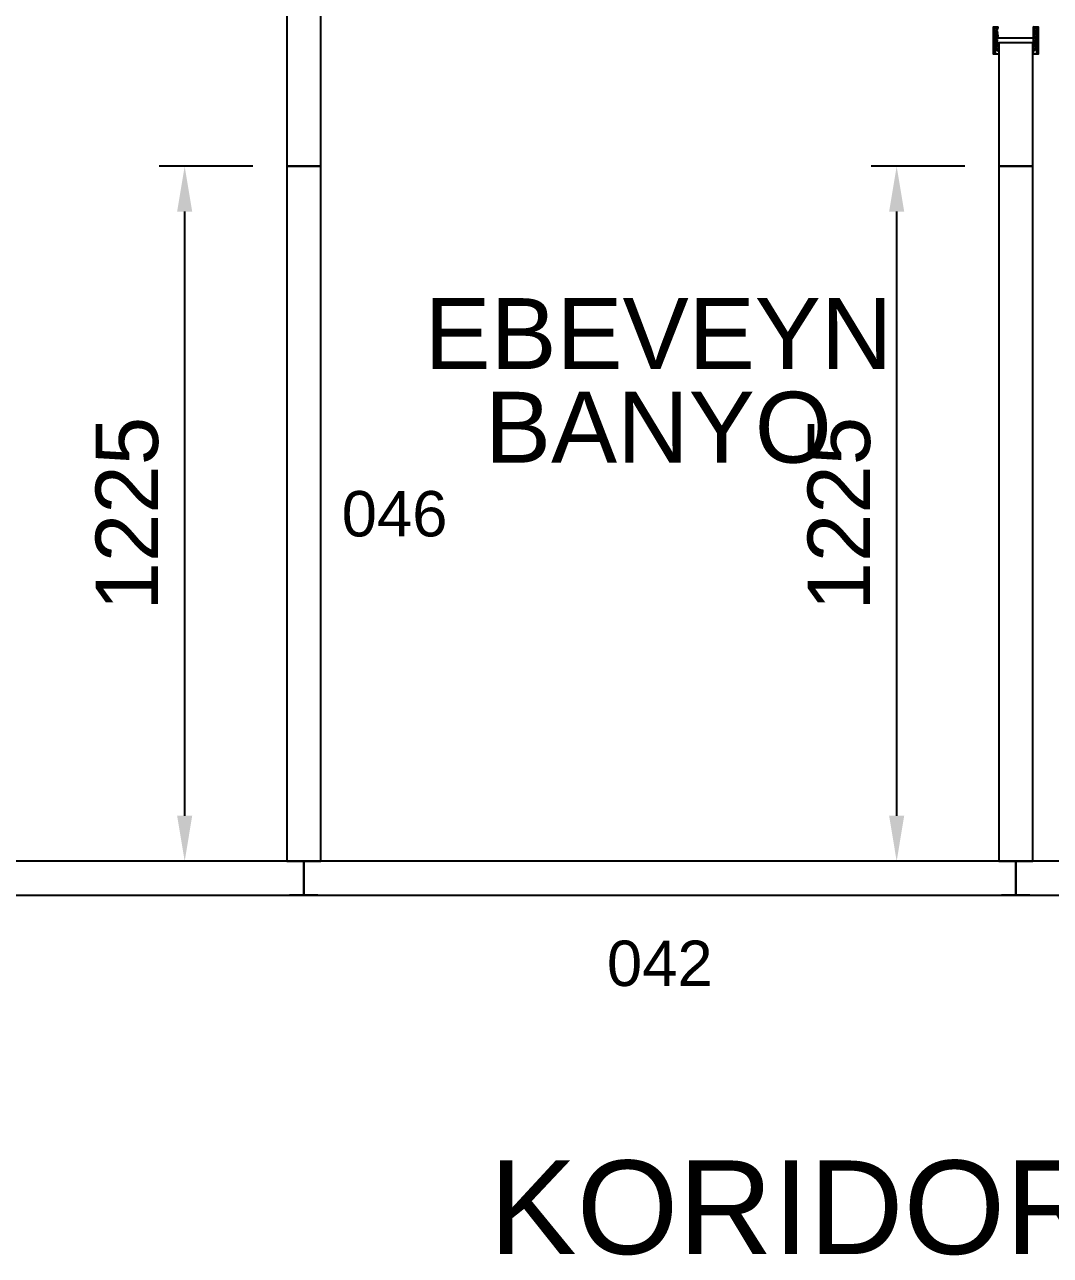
# Model space of a CAD drawing. Header units: millimetres. Extents: x -973 to 28250, y -35942 to 8545.
# Drawn here: x 5883 to 7691, y -21275 to -19105 of the extents above; entities that cross this region are included whole.
import ezdxf
from ezdxf.enums import TextEntityAlignment as Align

# ---------------------------------------------------------------- set-up
doc = ezdxf.new("R2010")
doc.units = ezdxf.units.MM
for name, color, linetype in [('R02_AKS', 8, 'Continuous'), ('R02_BAGLANTI', 3, 'Continuous'), ('R02_DUVAR', 7, 'Continuous'), ('R02_OLCU', 4, 'Continuous'), ('R02_OZEL', 6, 'Continuous'), ('R02_YAZI', 7, 'Continuous')]:
    doc.layers.add(name, color=color, linetype=linetype)
doc.styles.get("Standard").update_dxf_attribs({"font": 'Arial.ttf'})
doc.dimstyles.new('ISO-25', dxfattribs={"dimtxt": 12, "dimasz": 3, "dimexe": 1.25, "dimexo": 0.625, "dimgap": 4, "dimtad": 1, "dimtxsty": 'Standard', "dimcen": 2.5, "dimadec": 0, "dimazin": 0, "dimtfac": 1, "dimtmove": 0, "dimatfit": 3, "dimfxl": 1, "dimarcsym": 0})

# ---------------------------------------------------------------- blocks, each defined once
blk = doc.blocks.new('R02_CK_I01_H_N1_1_P')
blk.add_lwpolyline([(0, 0), (1255, 0), (1255, 60), (0, 60)], close=True)
blk = doc.blocks.new('R02_CK_I02_H_N1_1_P')
blk.add_lwpolyline([(0, 0), (217.5, 0), (217.5, 60), (0, 60)], close=True)
blk = doc.blocks.new('R02_CK_I01_V_1_1_P')
blk.add_lwpolyline([(0, 0), (1255, 0), (1255, 60), (0, 60)], close=True)
blk = doc.blocks.new('R02_CK_I04_V_1_1_P')
blk.add_lwpolyline([(0, 0), (1225, 0), (1225, 60), (0, 60)], close=True)
blk = doc.blocks.new('*D328')
at = {"layer": 'Defpoints', "color": 0, "transparency": 16777216}
for p in [(6165, -19355), (6345, -19355), (6345, -20580)]:
    blk.add_point(p, dxfattribs=at)
at = {"layer": 'R02_OLCU', "color": 6, "lineweight": -2, "transparency": 16777216}
for p, q in [((6285, -19355), (6120, -19355)), ((6165, -20500), (6165, -19435)), ((6285, -20580), (6120, -20580))]:
    blk.add_line(p, q, dxfattribs=at)
at = {"layer": 'R02_OLCU', "color": 6, "transparency": 16777216}
for points in [[(6151.7, -19435), (6178.3, -19435), (6165, -19355)], [(6151.7, -20500), (6178.3, -20500), (6165, -20580)]]:
    blk.add_solid(points, dxfattribs=at)
at = {"layer": 'R02_OLCU', "color": 6, "transparency": 16777216, "insert": (6063.8, -19967.5), "char_height": 110, "attachment_point": 5, "rotation": 90}
blk.add_mtext('1225', dxfattribs=at)
blk = doc.blocks.new('R02_SRC_K01')
at = {"color": 133, "linetype": 'Continuous', "lineweight": 25, "true_color": 0x6ec1dd}
for p, q in [((54247.47, 7919.88), (54248.32, 7919.88)), ((54248.32, 7919.59), (54247.47, 7919.59)), ((54248.6, 7919.88), (54248.04, 7919.03)), ((54248.32, 7919.31), (54248.04, 7919.59)), ((54248.32, 7919.88), (54248.32, 7919.59)), ((54248.32, 7919.31), (54248.6, 7919.31)), ((54248.32, 7919.03), (54248.6, 7919.31)), ((54249.16, 7919.03), (54248.6, 7919.88)), ((54248.6, 7919.88), (54248.6, 7919.59)), ((54248.6, 7919.88), (54248.88, 7919.88)), ((54248.6, 7919.59), (54248.88, 7919.03)), ((54249.16, 7919.88), (54248.88, 7919.59)), ((54248.88, 7919.88), (54249.45, 7919.03)), ((54249.73, 7919.59), (54248.88, 7919.59)), ((54249.16, 7919.03), (54248.88, 7919.03)), ((54249.16, 7919.88), (54249.16, 7919.88)), ((54249.16, 7919.03), (54249.73, 7919.59)), ((54249.16, 7919.03), (54249.45, 7919.03)), ((54250.01, 7919.88), (54249.45, 7919.03)), ((54250.01, 7919.88), (54249.73, 7919.59)), ((54249.73, 7919.31), (54249.73, 7919.59)), ((54249.73, 7919.31), (54250.01, 7919.31)), ((54249.73, 7919.03), (54250.01, 7919.31)), ((54250.57, 7919.03), (54250.01, 7919.88)), ((54250.01, 7919.88), (54250.01, 7919.88)), ((54250.01, 7919.88), (54250.01, 7919.59)), ((54250.01, 7919.88), (54250.29, 7919.88)), ((54250.01, 7919.59), (54250.29, 7919.03)), ((54250.29, 7919.88), (54250.86, 7919.03)), ((54250.29, 7912.83), (54250.29, 7919.03)), ((54250.57, 7919.88), (54250.57, 7919.88)), ((54250.57, 7919.88), (54250.57, 7919.59)), ((54251.42, 7919.59), (54250.57, 7919.59)), ((54250.57, 7919.03), (54250.57, 7919.03)), ((54250.57, 7919.03), (54250.86, 7919.03)), ((54250.86, 7919.03), (54251.14, 7919.59)), ((54251.7, 7919.88), (54251.14, 7919.03)), ((54251.42, 7919.31), (54251.14, 7919.59)), ((54251.42, 7919.88), (54251.42, 7919.88)), ((54251.42, 7919.88), (54251.42, 7919.59)), ((54251.7, 7919.88), (54251.42, 7919.59)), ((54251.42, 7919.59), (54251.98, 7919.03)), ((54251.42, 7919.31), (54251.7, 7919.31)), ((54251.42, 7919.03), (54251.7, 7919.31)), ((54252.27, 7919.03), (54251.7, 7919.88)), ((54251.7, 7919.88), (54252.27, 7919.88)), ((54251.7, 7919.88), (54251.98, 7919.88)), ((54251.98, 7919.88), (54251.98, 7919.88)), ((54251.98, 7919.88), (54251.98, 7919.59)), ((54251.98, 7919.88), (54252.27, 7919.03)), ((54252.27, 7919.59), (54251.98, 7919.59)), ((54251.98, 7919.03), (54251.98, 7919.03)), ((54251.98, 7919.03), (54252.27, 7919.03)), ((54252.27, 7919.03), (54252.27, 7919.03)), ((54248.6, 7911.98), (54248.04, 7912.83)), ((54248.32, 7912.83), (54248.6, 7912.26)), ((54249.16, 7912.83), (54248.6, 7911.98)), ((54248.6, 7912.26), (54248.88, 7912.83)), ((54249.16, 7912.83), (54248.88, 7912.83)), ((54248.88, 7911.98), (54249.45, 7912.83)), ((54249.16, 7912.83), (54249.45, 7912.83)), ((54249.16, 7912.83), (54249.73, 7912.26)), ((54250.01, 7911.98), (54249.45, 7912.83)), ((54249.73, 7912.83), (54250.01, 7912.26)), ((54250.57, 7912.83), (54250.01, 7911.98)), ((54250.01, 7912.26), (54250.29, 7912.83)), ((54250.29, 7911.98), (54250.86, 7912.83)), ((54250.57, 7912.83), (54250.57, 7912.83)), ((54250.57, 7912.83), (54250.86, 7912.83)), ((54250.86, 7912.83), (54251.14, 7912.26)), ((54251.7, 7911.98), (54251.14, 7912.83)), ((54251.42, 7912.26), (54251.98, 7912.83)), ((54251.42, 7912.83), (54251.7, 7912.26)), ((54252.27, 7912.83), (54251.7, 7911.98)), ((54251.98, 7912.83), (54251.98, 7912.83)), ((54251.98, 7912.83), (54252.27, 7912.83)), ((54251.98, 7911.98), (54252.27, 7912.83)), ((54252.27, 7912.83), (54252.27, 7912.83)), ((54248.32, 7912.26), (54247.47, 7912.26)), ((54247.47, 7911.98), (54248.32, 7911.98)), ((54248.32, 7912.26), (54248.04, 7912.26)), ((54248.32, 7912.26), (54248.32, 7911.98)), ((54248.32, 7912.26), (54248.6, 7912.26)), ((54249.16, 7911.98), (54248.88, 7912.26)), ((54249.73, 7912.26), (54248.88, 7912.26)), ((54249.16, 7911.98), (54249.16, 7911.98)), ((54250.01, 7911.98), (54249.73, 7912.26)), ((54249.73, 7912.26), (54249.73, 7912.26)), ((54249.73, 7912.26), (54250.01, 7912.26)), ((54250.01, 7911.98), (54250.01, 7912.26)), ((54250.01, 7911.98), (54250.01, 7911.98)), ((54250.01, 7911.98), (54250.29, 7911.98)), ((54250.57, 7911.98), (54250.57, 7912.26)), ((54251.42, 7912.26), (54250.57, 7912.26)), ((54250.57, 7911.98), (54250.57, 7911.98)), ((54251.42, 7912.26), (54251.14, 7912.26)), ((54251.42, 7911.98), (54251.42, 7912.26)), ((54251.7, 7911.98), (54251.42, 7912.26)), ((54251.42, 7912.26), (54251.7, 7912.26)), ((54251.42, 7911.98), (54251.42, 7911.98)), ((54251.7, 7911.98), (54252.27, 7911.98)), ((54251.7, 7911.98), (54251.98, 7911.98)), ((54251.98, 7911.98), (54251.98, 7912.26)), ((54252.27, 7912.26), (54251.98, 7912.26)), ((54251.98, 7911.98), (54251.98, 7911.98))]:
    blk.add_line(p, q, dxfattribs=at)
for points in [[(54247.47, 7919.03), (54247.47, 7919.88), (54252.27, 7919.88), (54252.27, 7919.03)], [(54248.6, 7919.88), (54250.01, 7919.88), (54251.42, 7919.88)], [(54248.6, 7912.26), (54248.6, 7911.98), (54248.88, 7911.98)], [(54248.6, 7911.98), (54250.01, 7911.98), (54251.42, 7911.98)]]:
    blk.add_lwpolyline(points, dxfattribs=at)
blk.add_lwpolyline([(54247.47, 7912.83), (54252.27, 7912.83), (54252.27, 7911.98), (54247.47, 7911.98)], close=True, dxfattribs=at)
blk = doc.blocks.new('R02_CK_I02_V_1_1_P')
blk.add_lwpolyline([(0, 0), (217.5, 0), (217.5, 60), (0, 60)], close=True)
at = {"xscale": 10, "yscale": 10}
blk.add_blockref('R02_SRC_K01', (-542277.1865, -79129.29523), dxfattribs=at)
blk = doc.blocks.new('*D329')
at = {"layer": 'Defpoints', "color": 0, "transparency": 16777216}
for p in [(7420, -19355), (7600, -19355), (7600, -20580)]:
    blk.add_point(p, dxfattribs=at)
at = {"layer": 'R02_OLCU', "color": 6, "lineweight": -2, "transparency": 16777216}
for p, q in [((7540, -19355), (7375, -19355)), ((7420, -20500), (7420, -19435)), ((7540, -20580), (7375, -20580))]:
    blk.add_line(p, q, dxfattribs=at)
at = {"layer": 'R02_OLCU', "color": 6, "transparency": 16777216}
for points in [[(7406.7, -19435), (7433.3, -19435), (7420, -19355)], [(7406.7, -20500), (7433.3, -20500), (7420, -20580)]]:
    blk.add_solid(points, dxfattribs=at)
at = {"layer": 'R02_OLCU', "color": 6, "transparency": 16777216, "insert": (7318.8, -19967.5), "char_height": 110, "attachment_point": 5, "rotation": 90}
blk.add_mtext('1225', dxfattribs=at)
blk = doc.blocks.new('R02_SRC_B03')
at = {"color": 31}
for p, q in [((7543.68, 804.49), (7543.68, 809.49)), ((7552.18, 809.99), (7549.68, 809.99)), ((7549.68, 809.99), (7549.68, 803.99)), ((7549.68, 804.49), (7549.68, 809.49)), ((7549.68, 806.99), (7543.68, 806.99)), ((7543.68, 806.99), (7543.68, 804.49)), ((7549.68, 804.49), (7549.68, 806.99)), ((7549.68, 803.99), (7552.18, 803.99))]:
    blk.add_line(p, q, dxfattribs=at)
blk = doc.blocks.new('R02_H')
at = {"xscale": 10, "yscale": 10}
blk.add_blockref('R02_SRC_B03', (-75466.7804, -8069.896676), dxfattribs=at)

msp = doc.modelspace()

# ---------------------------------------------------------------- block references
at = {"layer": 'R02_BAGLANTI', "rotation": 90}
for p in [(6375, -20610), (7630, -20610)]:
    msp.add_blockref('R02_H', p, dxfattribs=at)
at = {"layer": 'R02_DUVAR', "rotation": 90}
for name, p in [('R02_CK_I01_V_1_1_P', (6405, -19355)), ('R02_CK_I02_V_1_1_P', (7660, -19355))]:
    msp.add_blockref(name, p, dxfattribs=at)
at = {"layer": 'R02_DUVAR'}
for name, p in [('R02_CK_I02_H_N1_1_P', (7630, -20640)), ('R02_CK_I01_H_N1_1_P', (5120, -20640)), ('R02_CK_I01_H_N1_1_P', (6375, -20640))]:
    msp.add_blockref(name, p, dxfattribs=at)
at = {"layer": 'R02_OZEL', "rotation": 90}
for p in [(6405, -20580), (7660, -20580)]:
    msp.add_blockref('R02_CK_I04_V_1_1_P', p, dxfattribs=at)

# ---------------------------------------------------------------- texts
at = {"layer": 'R02_AKS'}
for s, p in [('046', (6535, -19967.5)), ('042', (7002.5, -20760))]:
    msp.add_text(s, height=80, dxfattribs=at).set_placement(p, align=Align.MIDDLE_CENTER)
at = {"layer": 'R02_YAZI'}
for s, height, p in [('EBEVEYN', 125, (7000, -19650)), ('BANYO', 125, (7000, -19815)), ('KORIDOR', 165, (7240, -21190))]:
    msp.add_text(s, height=height, dxfattribs=at).set_placement(p, align=Align.MIDDLE_CENTER)

# ---------------------------------------------------------------- dimensions: what is measured, and where the dimension line sits
at = {"layer": 'R02_OLCU'}
for base, p1, p2, picture, middle in [((6165, -19355), (6345, -20580), (6345, -19355), '*D328', (6063.84, -19967.5)), ((7420, -19355), (7600, -20580), (7600, -19355), '*D329', (7318.84, -19967.5))]:
    dim = msp.add_linear_dim(base=base, p1=p1, p2=p2, angle=90, dimstyle='ISO-25', override={"dimtxt": 110, "dimasz": 80, "dimexe": 45, "dimexo": 60, "dimgap": 45, "dimdec": 1, "dimclrd": 6, "dimclre": 6, "dimclrt": 6, "dimtix": 1, "dimatfit": 1}, dxfattribs=at)
    dim.commit()
    dim.dimension.update_dxf_attribs({"geometry": picture, "text_midpoint": middle})

doc.saveas('drawing.dxf')
